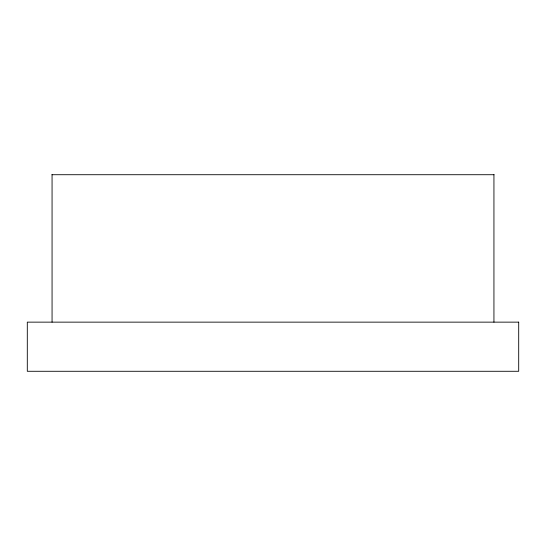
<?xml version="1.0" encoding="UTF-8"?>
<svg xmlns="http://www.w3.org/2000/svg" width="546" height="546" viewBox="0 0 546 546"><rect width="100%" height="100%" fill="white"/><g stroke="black" fill="none" stroke-linecap="round" stroke-linejoin="round"><path stroke-width="0.82" d="M51.877 174.72L494.123 174.72M493.939 174.72L493.939 322.14M52.061 174.72L52.061 322.14M518.7 322.14L27.3 322.14L27.3 371.28L518.7 371.28L518.7 322.14"/></g></svg>
